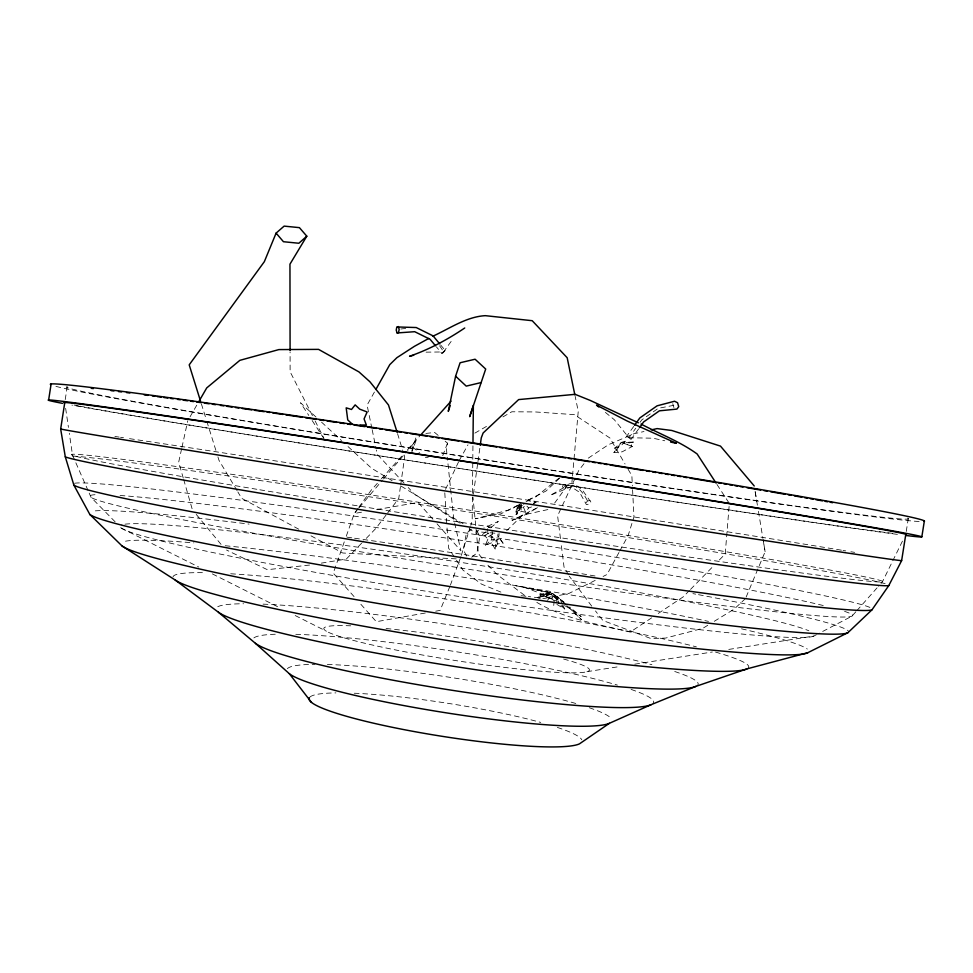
<?xml version="1.0" encoding="UTF-8"?>
<svg xmlns="http://www.w3.org/2000/svg" width="973" height="973" viewBox="0 0 973 973"><rect width="100%" height="100%" fill="white"/><g stroke="black" fill="none" stroke-linecap="round" stroke-linejoin="round"><path stroke-width="0.73" stroke-dasharray="4.87 3.65" d="M472.939 445.877L472.173 521.017L470.81 525.311M495.123 549.125L495.95 542.034L494.162 538.896L491.547 542.837L495.123 549.125L497.325 543.956L503.053 543.189L497.848 536.062L497.921 534.007M503.053 543.189L498.93 537.157L499.064 533.447M519.777 504.622L519.533 510.193L516.091 514.681L518.062 506.86L519.777 504.622L517.867 505.632L515.714 512.175L519.533 510.193L521.187 505.315M729.105 506.471L725.201 554.002L717.855 561.506M572.355 477.536L571.552 486.573L550.183 495.391L567.174 485.77L552.956 505.364M572.501 476.028L578.254 411.299L575.177 396.412M540.234 598.456L537.327 597.665L546.352 593.36L551.411 594.746L554.501 597.349L553.698 605.692L557.018 604.501L564.766 609.062L562.99 605.315M473.401 494.138L477.743 463.051M477.962 461.567L480.03 446.753M400.45 486.561L398.76 498.456L386.889 513.987M400.657 485.077L404.683 456.824L403.795 453.929M65.227 399.599L67.246 386.573M906.252 531.44L908.295 518.512M445.16 441.231L447.495 443.165L446.473 449.477L447.13 455.717M411.822 450.754L416.079 437.193M181.61 448.845L178.679 462.175L183.24 478.023M181.939 447.373L187.789 420.713M460.849 556.811L450.402 585.114M461.311 555.376L470.36 526.746M554.282 600.633L551.873 599.137L553.588 594.126L550.511 592.8L515.872 585.722L550.511 592.8L545.719 596.498L539.82 594.917L547.556 591.998L548.979 592.752L542.654 596.425L537.327 597.665L553.09 593.652L558.478 600.767M344.272 541.876L333.252 573.133L354.281 596.85M346.279 536.196L354.294 513.464L357.869 508.551M411.384 453.272L415.994 440.696L407.614 450.56M447.495 443.165L442.751 455.668L439.845 455.984M449.842 586.524L440.161 610.387L435.709 611.178M491.547 542.837L485.32 545.391L487.972 538.993L492.374 536.974L490.647 535.296L484.518 535.612L487.972 538.993M485.32 545.391L491.049 540.185L492.374 536.974M746.145 597.081L765.106 551.715L763.136 539.687M495.95 542.034L497.045 539.456L499.903 539.066M458.563 461.883L444.685 491.122L446.765 524.569M459.183 460.557L467.977 444.843M902.458 541.11L882.414 581.842L878.485 586.269M521.358 504.184L516.091 514.681L521.309 511.457L525.529 512.187L528.68 507.967L531.513 506.957M618.974 552.469L607.03 574.496L603.09 576.454M619.679 551.168L628.12 535.624L633.97 516.906L632.462 487.461M374.41 392.07L367.089 405.133L371.868 428.29M190.063 416.772L197.641 403.649M616.383 450.608L621.406 442.399L625.238 441.219L629.495 442.8L633.545 442.07L630.881 445.962L621.406 442.399L614.705 448.091L616.383 450.608L613.927 452.615L622.124 451.837L632.304 446.449L621.406 442.399L613.927 452.615M440.574 344.904L445.269 350.548L442.776 353.09L441.791 353.333L436.391 346.85M441.791 353.333L445.269 350.548M520.446 505.194L515.714 512.175L524.35 506.507M547.495 600.426L551.411 594.746M633.727 426.429L626.746 436.135L631.136 439.322L638.641 428.886M605.401 412.406L614.291 419.691L628.947 437.728L635.77 428.242M640.027 422.306L641.73 419.935L658.247 408.332L675.323 405.023M426.077 352.153L443.53 351.946L453.126 338.689M358.757 507.322L371.248 490.124L380.334 479.993M525.529 512.187L522.769 505.595L524.35 503.503M385.977 515.179L375.943 528.315L362.674 542.095M583.982 463.707L578.813 470.36L557.602 515.812L560.813 541.438M358.21 508.818L354.294 513.464L363.197 511.92M359.183 507.663L382.523 480.103M383.496 478.959L406.653 451.691M855.899 611.725L851.971 616.152L817.819 633.995M856.885 610.618L877.5 587.376M381.343 478.862L403.564 454.087M407.602 449.587L419.728 436.074M625.238 441.219L620.677 446.206L614.705 448.091M361.652 543.153L346.339 559.049L321.321 563.136M689.492 590.453L683.18 596.887L656.702 614.474M690.538 589.383L713.647 565.799M506.617 530.771L522.525 515.131L538.288 507.274L525.298 514.729L512.017 520.47L522.525 515.131L550.292 509.037M559.645 478.144L546.023 491.012L526.417 500.949M745.573 598.456L734.165 609.11L714.036 621.443M545.719 596.498L550.645 592.983M471.467 529.178L466.322 533.447L463.355 549.903L466.626 556.057M486.135 531.55L480.601 536.147L469.156 528.886M490.562 527.889L498.31 521.455L483.849 528.035M559.207 477.938L536.111 496.704L525.748 501.204M471.698 557.225L476.892 553.017L479.884 536.342L476.551 530.261M517.867 505.632L520.92 503.515M588.276 458.149L608.466 444.685L633.824 433.788L644.004 431.526M651.655 617.831L630.212 632.073C598.261 624.07 564.754 619.266 536.087 601.934M518.062 506.86L520.664 505.242L522.769 505.595M707.748 625.298L702.725 628.388L665.581 638.081L650.803 638.507L602.871 620.482L595.476 610.959M484.518 535.612L487.935 533.593L492.362 534.286L492.046 530.419M490.647 535.296L492.362 534.286M518.317 505.023L500.852 513.841L475.25 518.767L510.497 509.572L519.363 504.513M474.873 433.119L487.619 425.76M502.907 416.918L511.822 411.774L535.235 411.944L574.289 414.632L609.901 437.996L625.043 463.987M533.435 503.783L536.026 502.299L528.047 500.681L526.089 501.788M728.789 649.417L813.878 636.05L816.505 634.688M595.196 580.382L568.877 593.457L544.357 598.431L528.351 596.558M478.594 530.431L475.967 531.623L496.206 533.301M491.049 540.185L494.162 538.896M554.501 597.349L556.167 596.79L560.034 599.064L565.447 604.245M533.52 503.15L536.026 502.299M546.352 593.36L548.979 592.752M564.778 484.603L563.087 484.931L562.552 486.78L563.72 488.288L571.54 487.011L579.616 492.362L586.391 504.61L588.969 504.123L590.854 502.044L581.769 489.164L572.951 483.289L564.778 484.603L565.945 486.111L565.41 487.959L563.72 488.288M590.173 500.475L587.595 500.961L585.71 503.029L586.391 504.61M425.31 613.014L376.308 621.698L359.292 602.506M376.551 509.621L418.098 502.457L433.034 519.327M309.548 565.058L267.344 569.692L226.551 550.049M586.987 671.674L619.825 666.517M634.761 664.182L712.37 651.995M425.882 433.435L434.663 432.474L438.166 435.393M425.323 457.553L428.217 457.237M633.545 442.07L621.406 442.399L629.495 442.8M628.947 437.728L653.078 438.215L664.741 440.769M456.215 558.867L342.715 553.005L308.137 534.286M521.078 595.707L526.892 596.388M550.511 592.8L524.702 587.412L539.711 593.104L555.644 600.645M630.881 445.962L632.304 446.449M546.011 596.85L551.873 599.137M500.9 592.107L481.453 584.092L462.953 570.081L454.987 557.918M121.394 528.169L198.796 567.077M212.369 573.9L277.548 606.666M295.196 615.532L326.417 631.234M626.746 436.135L631.136 439.322M298.833 529.251L241.657 498.31L237.874 491.973M564.535 605.559L572.1 609.852L581.173 616.627L569.764 606.982M392.119 480.686L371.455 468.159L345.95 444.649M401.156 486.159L463.124 523.729M553.588 594.126L564.048 602.153M460.241 523.231L414.437 494.175L408.234 487.546M524.483 595.306L497.604 574.934L485.782 563.087M412.503 446.972L419.485 452.737M487.935 533.593L487.291 525.834L489.334 527.634M560.874 605.51L564.766 609.062L562.078 605.51M316.006 417.052L300.487 402.749L308.806 415.459M321.552 422.16L341.511 440.562M565.654 604.549L557.201 596.376L559.086 603.613L553.09 593.652L539.82 594.917L542.654 596.425L553.09 593.652L558.928 603.734M566.724 605.559L581.659 619.777L566.529 605.279M487.291 525.834L489.2 527.67M497.848 536.062L498.93 537.157M115.13 521.82L91.109 497.446L88.713 492.01M526.94 506.179L528.68 507.967M404.111 483.119L377.244 454.355L376.344 450.013M437.023 523.827L460.91 550.815L453.734 518.84L447.288 457.213M196.23 514.389L221.333 544.734M591.779 606.203L569.229 576.125M482.097 558.32L478.412 553.552L472.975 497.106M454.184 556.702L448.614 548.188L446.875 526.052M312.138 420.543L323.778 438.349M716.967 484.457L729.349 503.503M237.12 490.708L218.974 460.29L217.174 454.5M628.072 469.181L631.866 475.675L632.389 485.989M568.487 574.824L564.036 567.052L561.007 542.946M312.442 415.666L290.124 371.759L290.088 352.056M315.143 420.993L323.936 438.288M562.406 604.063L560.034 599.064L557.115 596.425L558.198 600.803M88.117 490.647L72.537 455.242L69.302 433.253M201.387 403.892L206.349 419.801M206.799 421.248L216.724 453.065M397.543 433.642L403.345 452.469M672.744 403.673L673.936 407.602M183.666 479.47L192.374 509.718M372.173 429.738L376.04 448.565M521.212 504.999L521.808 507.955M755.23 491.961L757.468 505.619M758.441 511.348L762.881 538.337M763.124 539.82L765.106 551.715M755.145 491.511L756.726 501.156M65.641 408.344L68.438 427.402M556.167 596.79L556.872 603.224M520.664 505.242L521.309 511.457M497.045 539.456L497.325 543.956M564.243 486.451A39.37 19.034 79.5 0 1 588.106 502.165M400.876 329.008A45.305 40.659 76.2 0 1 408.21 328.594M439.601 345.829A45.305 40.659 76.2 0 1 443.53 351.946M72.513 456.021A417.368 7.334 8.9 0 1 494.345 516.104A417.368 7.334 8.9 0 1 886.452 584.068M95.318 510.861A384.554 16.906 8.9 0 1 249.1 524.106M346.972 537.157A384.554 16.906 8.9 0 1 353.053 538.02M354.573 538.227A384.554 16.906 8.9 0 1 598.553 576.6M692.922 593.615A384.554 16.906 8.9 0 1 695.707 594.15M698.468 594.673A384.554 16.906 8.9 0 1 848.565 632.012M125.505 541.195A348.395 19.849 8.9 0 1 193.907 542.873M225.249 545.731A348.395 19.849 8.9 0 1 708.478 621.394M741.523 628.801A348.395 19.849 8.9 0 1 807.31 649.052M173.048 576.88A291.365 20.348 8.9 0 1 204.342 572.683M230.71 573.766A291.365 20.348 8.9 0 1 696.388 646.85M715.508 652.068A291.365 20.348 8.9 0 1 747.033 668.852M907.517 518.11A426.21 7.212 8.9 0 1 496.948 461.64A426.21 7.212 8.9 0 1 66.407 386.768M217.757 606.738A244.028 20.165 8.9 0 1 243.603 603.759M263.051 604.148A244.028 20.165 8.9 0 1 651.886 664.705M674.727 671.504A244.028 20.165 8.9 0 1 695.95 686.354M287.376 668.682A164.595 17.83 8.9 0 1 314.924 664.34M327.342 664.486A164.595 17.83 8.9 0 1 578.047 704.148M589.285 707.724A164.595 17.83 8.9 0 1 611.506 718.877M309.986 697.009A138.166 16.748 8.9 0 1 335.892 692.898M354.269 693.226A138.166 16.748 8.9 0 1 540.745 722.428M557.371 727.427A138.166 16.748 8.9 0 1 581.781 739.772M253.88 637.923A202.846 19.363 8.9 0 1 277.585 634.177M295.804 634.311A202.846 19.363 8.9 0 1 617.405 685.089M631.088 689.419A202.846 19.363 8.9 0 1 652.81 703.649M892.655 533.338A426.186 3.819 8.9 0 1 489.881 473.17A426.186 3.819 8.9 0 1 79.798 406.142M78.558 405.911A426.186 3.819 8.9 0 1 74.094 405.048M813.878 636.05A351.74 16.991 8.9 0 1 435.709 592.788A351.74 16.991 8.9 0 1 121.832 524.812M124.933 524.192A351.74 16.991 8.9 0 1 464.632 562.99A351.74 16.991 8.9 0 1 808.855 630.772M563.598 659.037A134.396 11.36 8.9 0 1 545.257 671.565A134.396 11.36 8.9 0 1 366.736 643.712A134.396 11.36 8.9 0 1 350.706 625.821M386.099 628.509A134.396 11.36 8.9 0 1 527.877 650.584M74.556 483.277A404.634 12.467 8.9 0 1 469.837 533.642A404.634 12.467 8.9 0 1 870.263 607.59M844.576 611.372A385.977 13.707 8.9 0 1 475.019 570.275A385.977 13.707 8.9 0 1 96.497 494.637M120.093 495.488A385.977 13.707 8.9 0 1 474.131 542.399A385.977 13.707 8.9 0 1 824.63 605.863M114.899 436.463A426.15 1.837 8.9 0 1 119.132 437.096M120.579 437.303A426.15 1.837 8.9 0 1 123.51 437.741M129.531 438.653A426.15 1.837 8.9 0 1 841.706 550.231M843.068 550.463A426.15 1.837 8.9 0 1 845.744 550.9M850.913 551.752A426.15 1.837 8.9 0 1 854.635 552.36M919.144 521.479A442.362 7.504 8.9 0 1 479.421 459.061A442.362 7.504 8.9 0 1 53.479 385.685M897.41 534.384A442.338 3.977 8.9 0 1 484.116 472.355A442.338 3.977 8.9 0 1 71.929 405.109M259.852 489.796A410.545 6.665 8.9 0 0 882.414 581.842A410.545 6.665 8.9 0 0 289.236 482.717A410.545 6.665 8.9 0 0 259.852 489.796"/><path stroke-width="1.46" d="M472.975 442.873L473.365 405.303L469.679 416.663L485.697 369.047L475.092 359.219L460.095 362.759L455.607 376.186L448.285 411.36L450.158 405.705M480.236 445.269L481.27 437.874L483.119 432.997L518.645 399.587L575.128 394.333L590.21 400.414L638.361 422.805M48.65 399.927L51.119 383.97M311.494 702.421L289.358 673.73L255.425 643.323L218.414 612.224L175.116 579.957L122.039 545.95L89.881 514.522L73.899 485.199L65.3 456.848L60.667 429.008L64.777 402.494M309.426 697.641A138.166 16.748 8.9 0 0 427.196 733.861A138.166 16.748 8.9 0 0 579.482 743.846L609.426 723.292L651.144 704.671L695.95 686.354L747.033 668.852L807.845 652.688L847.945 632.669L872.015 609.779L888.787 585.564L901.63 560.643L905.802 534.311M921.845 536.792L924.35 520.969M290.088 350.548L289.954 264.182L306.799 236.184L299.416 227.646L284.128 226.113L276.101 233.119L264.34 261.676L189.2 364.851L200.487 400.998M375.87 389.455L389.784 364.632L396.887 357.687L414.437 346.315L428.704 338.47M198.395 402.336L206.726 387.911L239.845 360.351L278.85 349.587L318.56 349.38L358.964 371.917L369.947 381.793L388.47 404.975L397.106 432.194M639.468 427.731L643.64 421.929L659.414 410.825L676.928 409.086L678.74 406.653L677.561 402.725L674.557 401.241L657.091 405.826L639.833 417.94L634.591 425.213M420.737 434.943L451.034 401.168M306.799 236.184L298.857 243.25L283.447 241.718L276.101 233.119M464.741 327.986C447.592 339.577 429.154 349.489 409.572 356.264L413.695 355.242M432.596 336.33C449.575 328.631 466.31 316.712 485.296 315.666L532.207 320.701L567.174 357.736L574.873 394.929M439.626 343.773L433.046 335.855L416.225 327.536L396.802 326.952L396.23 330.163L397.118 332.948L414.705 331.696L430.09 339.285L435.49 345.768M397.118 332.948L398.577 332.535L399.161 329.324L398.261 326.527M481.319 382.523L466.225 386.123L455.607 376.186M651.278 429.896L657.103 428.594L671.771 430.48L720.482 446.108L754.245 485.989M360.022 425.031L366.359 425.019L364.06 418.937L367.137 411.98L359.694 409.147L355.157 404.877L351.508 409.475L346.181 407.833L347.738 419.922L352.226 424.119M670.579 442.046L676.405 443.323L627.354 421.102L596.51 405.133L598.736 406.957M641.061 424.094C659.755 433.922 680.078 441.608 697.155 453.99L716.14 483.192M807.845 652.688A348.395 19.849 8.9 0 1 467.235 618.025A348.395 19.849 8.9 0 1 122.039 545.95M847.945 632.669A384.554 16.906 8.9 0 1 472.221 590.052A384.554 16.906 8.9 0 1 89.881 514.522M901.63 560.643A426.15 1.837 8.9 0 1 487.388 497.58A426.15 1.837 8.9 0 1 60.667 429.008M888.787 585.564A417.368 7.334 8.9 0 1 482.316 529.069A417.368 7.334 8.9 0 1 65.3 456.848M747.033 668.852A291.365 20.348 8.9 0 1 462.406 642.825A291.365 20.348 8.9 0 1 175.116 579.957M695.95 686.354A244.028 20.165 8.9 0 1 457.833 666.967A244.028 20.165 8.9 0 1 218.414 612.224M609.426 723.292A164.595 17.83 8.9 0 1 449.271 713.318A164.595 17.83 8.9 0 1 289.358 673.73M63.999 402.713A426.186 3.819 8.9 0 1 487.57 465.082A426.186 3.819 8.9 0 1 905.705 534.554M872.015 609.779A404.634 12.467 8.9 0 1 477.257 560.034A404.634 12.467 8.9 0 1 73.899 485.199M651.144 704.671A202.846 19.363 8.9 0 1 453.467 690.502A202.846 19.363 8.9 0 1 255.425 643.323M50.584 384.566A442.362 7.504 8.9 0 1 489.078 445.379A442.362 7.504 8.9 0 1 924.119 521.382M91.267 388.349A426.21 7.212 8.9 0 1 93.408 388.58M111.031 390.635A426.21 7.212 8.9 0 1 113.938 391M118.475 391.56A426.21 7.212 8.9 0 1 121.613 391.949M126.49 392.569A426.21 7.212 8.9 0 1 129.859 393.007M144.174 394.868A426.21 7.212 8.9 0 1 147.957 395.379M152.323 395.95A426.21 7.212 8.9 0 1 154.804 396.291M157.334 396.631A426.21 7.212 8.9 0 1 161.19 397.154M163.817 397.507A426.21 7.212 8.9 0 1 167.83 398.054M170.543 398.419A426.21 7.212 8.9 0 1 173.303 398.796M177.512 399.38A426.21 7.212 8.9 0 1 180.358 399.769M183.24 400.171A426.21 7.212 8.9 0 1 187.643 400.779M190.611 401.192A426.21 7.212 8.9 0 1 193.615 401.606M196.655 402.031A426.21 7.212 8.9 0 1 201.277 402.688M204.403 403.126A426.21 7.212 8.9 0 1 209.134 403.795M212.333 404.245A426.21 7.212 8.9 0 1 215.556 404.695M220.445 405.4A426.21 7.212 8.9 0 1 223.741 405.863M227.062 406.337A426.21 7.212 8.9 0 1 232.085 407.055M235.466 407.541A426.21 7.212 8.9 0 1 238.859 408.028M242.289 408.526A426.21 7.212 8.9 0 1 251.727 409.888M254.476 410.29A426.21 7.212 8.9 0 1 264.242 411.701M267.076 412.114A426.21 7.212 8.9 0 1 269.922 412.54M272.793 412.953A426.21 7.212 8.9 0 1 282.985 414.449M285.928 414.887A426.21 7.212 8.9 0 1 302.421 417.32M305.461 417.77A426.21 7.212 8.9 0 1 316.225 419.363M319.326 419.825A426.21 7.212 8.9 0 1 323.997 420.518M327.123 420.993A426.21 7.212 8.9 0 1 336.549 422.404M339.711 422.878A426.21 7.212 8.9 0 1 344.466 423.596M347.653 424.07A426.21 7.212 8.9 0 1 350.839 424.544M354.026 425.031A426.21 7.212 8.9 0 1 364.887 426.673M367.745 427.098A426.21 7.212 8.9 0 1 376.417 428.412M379.324 428.862A426.21 7.212 8.9 0 1 382.243 429.3M385.174 429.75A426.21 7.212 8.9 0 1 401.435 432.231M404.415 432.681A426.21 7.212 8.9 0 1 407.395 433.143M410.387 433.605A426.21 7.212 8.9 0 1 426.952 436.147M429.981 436.609A426.21 7.212 8.9 0 1 433.009 437.084M436.038 437.546A426.21 7.212 8.9 0 1 439.078 438.02M442.119 438.482A426.21 7.212 8.9 0 1 458.842 441.073M461.883 441.547A426.21 7.212 8.9 0 1 496.729 446.996M499.769 447.471A426.21 7.212 8.9 0 1 502.822 447.945M505.863 448.431A426.21 7.212 8.9 0 1 565.459 457.882M568.487 458.368A426.21 7.212 8.9 0 1 571.516 458.842M574.532 459.329A426.21 7.212 8.9 0 1 589.529 461.737M592.508 462.211A426.21 7.212 8.9 0 1 595.476 462.698M598.431 463.172A426.21 7.212 8.9 0 1 601.387 463.647M604.318 464.121A426.21 7.212 8.9 0 1 607.249 464.595M610.18 465.07A426.21 7.212 8.9 0 1 643.189 470.433M646.388 470.956A426.21 7.212 8.9 0 1 649.575 471.479M652.761 472.002A426.21 7.212 8.9 0 1 655.936 472.525M659.11 473.048A426.21 7.212 8.9 0 1 662.26 473.571M665.41 474.082A426.21 7.212 8.9 0 1 668.536 474.605M671.662 475.116A426.21 7.212 8.9 0 1 674.763 475.627M677.865 476.138A426.21 7.212 8.9 0 1 680.942 476.648M684.007 477.159A426.21 7.212 8.9 0 1 687.06 477.658M690.1 478.169A426.21 7.212 8.9 0 1 715.24 482.365M718.11 482.839A426.21 7.212 8.9 0 1 720.957 483.326M723.79 483.8A426.21 7.212 8.9 0 1 726.6 484.274M729.385 484.736A426.21 7.212 8.9 0 1 732.158 485.211M734.895 485.673A426.21 7.212 8.9 0 1 737.619 486.135M740.319 486.597A426.21 7.212 8.9 0 1 742.995 487.047M746.972 487.716A426.21 7.212 8.9 0 1 760.691 490.064M764.048 490.635A426.21 7.212 8.9 0 1 767.369 491.207M770.677 491.779A426.21 7.212 8.9 0 1 785.102 494.272M788.215 494.819A426.21 7.212 8.9 0 1 791.292 495.354M794.333 495.889A426.21 7.212 8.9 0 1 801.764 497.191M804.671 497.702A426.21 7.212 8.9 0 1 807.529 498.212M810.351 498.711A426.21 7.212 8.9 0 1 813.136 499.198M815.873 499.684A426.21 7.212 8.9 0 1 822.538 500.876M825.128 501.35A426.21 7.212 8.9 0 1 827.682 501.8M830.176 502.263A426.21 7.212 8.9 0 1 832.645 502.7M62.552 403.357A442.338 3.977 8.9 0 1 487.059 464.778A442.338 3.977 8.9 0 1 906.228 535.503"/></g></svg>
